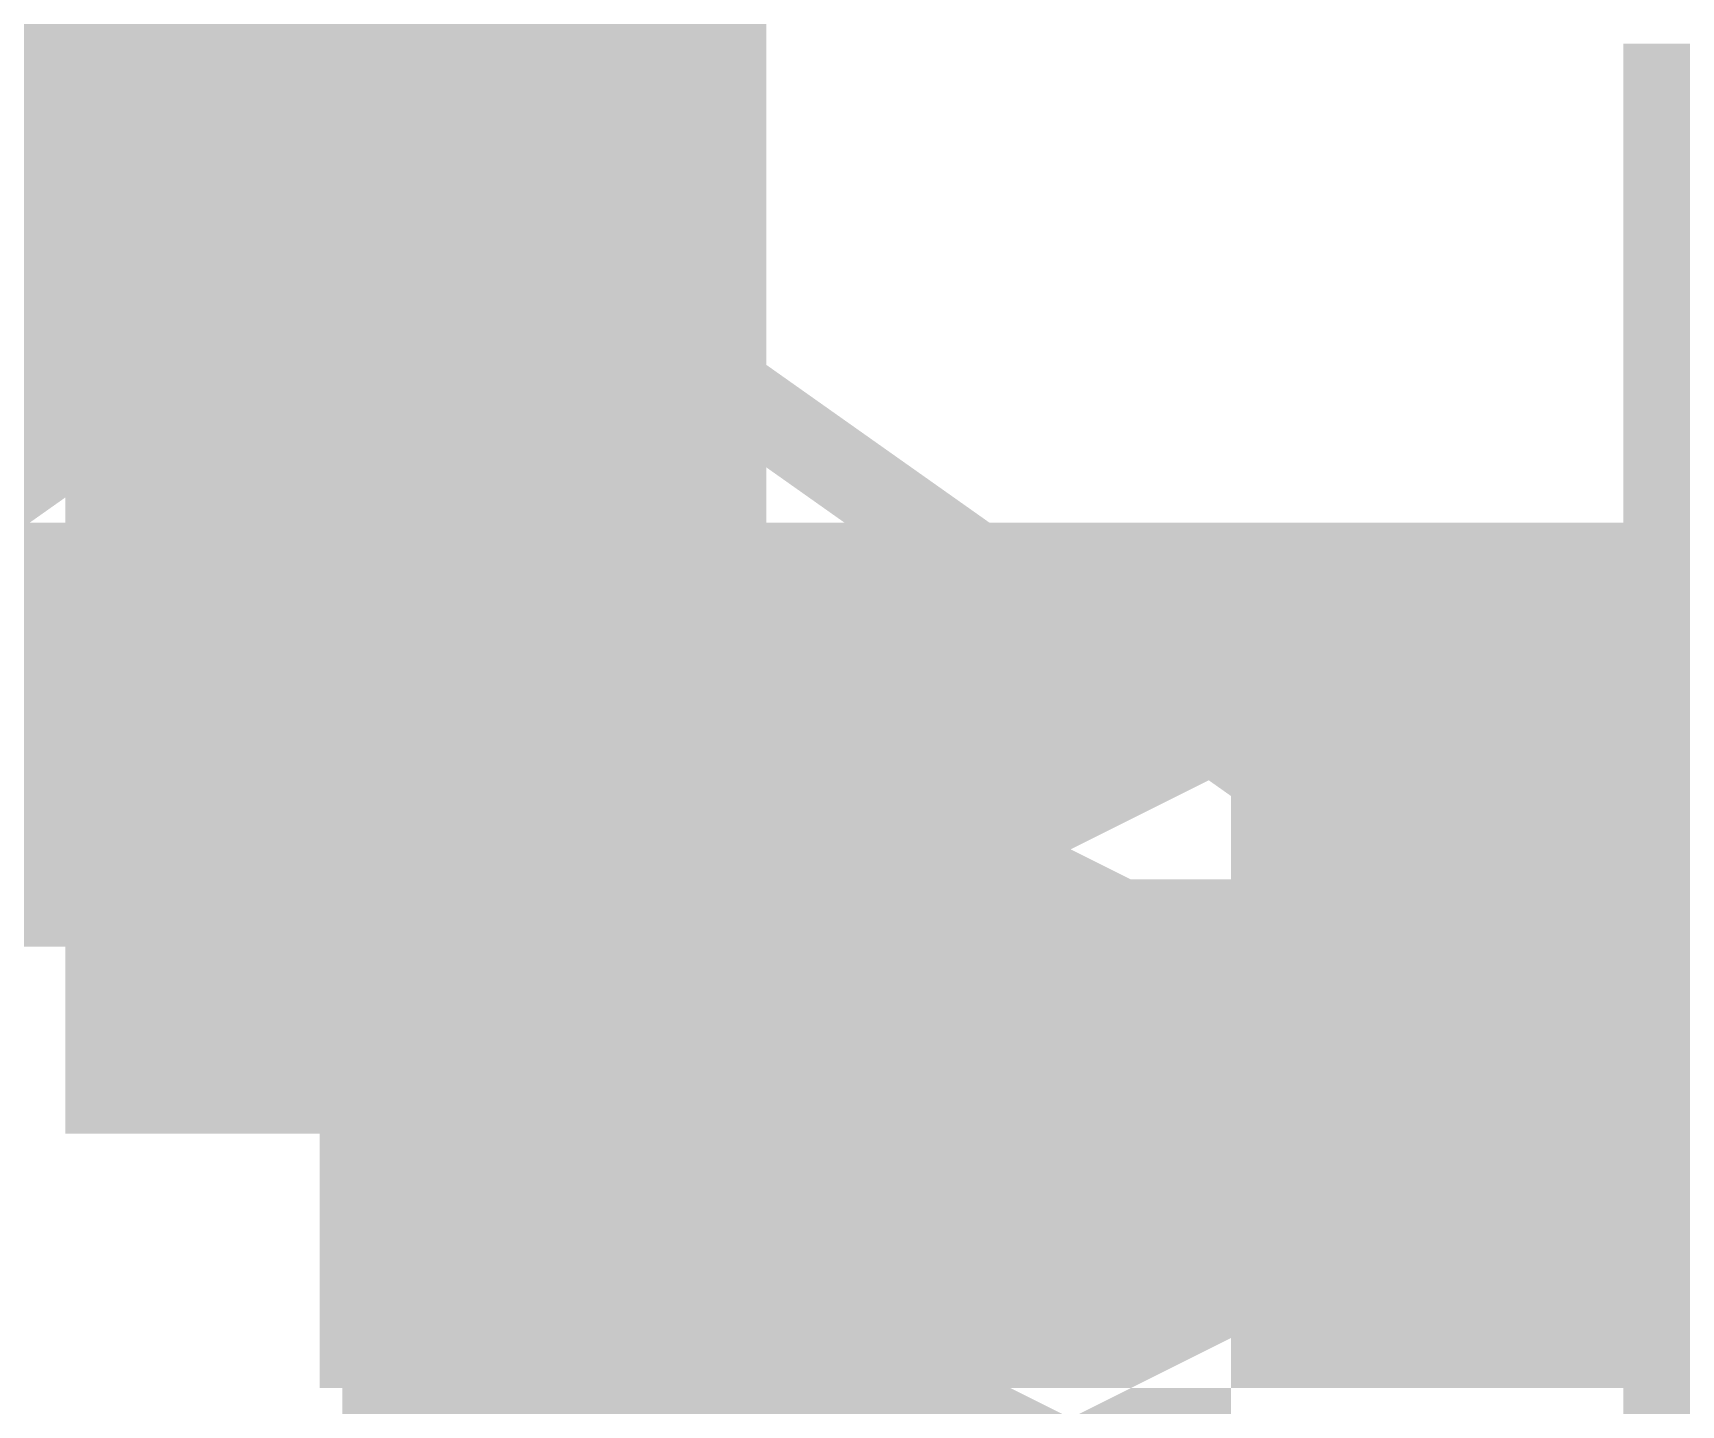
# Model space of a CAD drawing. Header units: millimetres. Extents: x -0.7 to 17.2, y -0.7 to 12.5.
# Drawn here: x 7.593 to 10.344, y 3.808 to 6.097 of the extents above; entities that cross this region are included whole.
import ezdxf

# ---------------------------------------------------------------- set-up
doc = ezdxf.new("R2010")
doc.units = ezdxf.units.MM
for name, color, linetype in [('BOOTH', 7, 'Continuous'), ('FITTINGS', 7, 'Continuous'), ('LEGEND', 7, 'Continuous'), ('PIPING_AIR', 7, 'Continuous'), ('PIPING_PAINT', 7, 'Continuous'), ('TEXT', 7, 'Continuous'), ('TITLE', 7, 'Continuous')]:
    doc.layers.add(name, color=color, linetype=linetype)

msp = doc.modelspace()

# ---------------------------------------------------------------- linework, layer by layer
at = {"color": 7, "lineweight": 0, "const_width": 0.1397}
for points in [[(0, 11.6929), (16.5354, 0)], [(0, 0), (16.5354, 11.6929)], [(0, 11.6929), (16.5354, 0)], [(0, 0), (16.5354, 11.6929)]]:
    msp.add_lwpolyline(points, dxfattribs=at)
at = {"layer": 'BOOTH', "color": 7, "lineweight": 0, "const_width": 1.132}
msp.add_lwpolyline([(10.8135, 1.9887), (14.5342, 1.9887), (14.5342, 5.5136), (10.8135, 5.5136), (10.8135, 1.9887), (10.8135, 1.9887)], dxfattribs=at)
at = {"layer": 'FITTINGS', "color": 7, "lineweight": 0}
for points, const_width in [([(9.1685, 4.1819), (9.3252, 4.2603), (9.1685, 4.3386), (9.1685, 4.1819), (9.1685, 4.1819)], 0.849), ([(9.1685, 4.2603), (9.3252, 4.2603)], 0.7075)]:
    msp.add_lwpolyline(points, dxfattribs=dict(at, const_width=const_width))
at = {"layer": 'LEGEND', "color": 7, "lineweight": 0, "const_width": 0.7075}
msp.add_lwpolyline([(0.6305, 1.6753), (8.4635, 1.6753), (8.4635, 5.7877), (0.6305, 5.7877), (0.6305, 1.6753), (0.6305, 1.6753)], dxfattribs=at)
at = {"layer": 'PIPING_AIR', "color": 7, "lineweight": 0, "const_width": 0.7075}
msp.add_lwpolyline([(5.6828, 4.9261), (10.8135, 4.9261)], dxfattribs=at)
at = {"layer": 'PIPING_PAINT', "color": 7, "lineweight": 0, "const_width": 0.849}
for points in [[(8.0719, 6.6102), (8.0719, 4.2603)], [(8.0719, 4.2603), (11.4793, 4.2603)]]:
    msp.add_lwpolyline(points, dxfattribs=at)
at = {"layer": 'TEXT', "color": 7, "lineweight": 0, "const_width": 0.0000000392}
for points in [[(8.3173, 6.0576), (8.3173, 6.0576), (8.3165, 6.0536), (8.3151, 6.0503), (8.3129, 6.0477), (8.3129, 6.0477), (8.3099, 6.0458), (8.3058, 6.0447), (8.3008, 6.0443), (8.3008, 6.0443), (8.2956, 6.0447), (8.2916, 6.0458), (8.2887, 6.0477), (8.2887, 6.0477), (8.2867, 6.0502), (8.2853, 6.0536), (8.2847, 6.0576), (8.2919, 6.0576), (8.2919, 6.0576), (8.2923, 6.0548), (8.2932, 6.0527), (8.2944, 6.0513), (8.2944, 6.0513), (8.296, 6.0504), (8.2982, 6.0498), (8.301, 6.0497), (8.301, 6.0497), (8.3035, 6.0499), (8.3056, 6.0504), (8.3073, 6.0514), (8.3073, 6.0514), (8.3086, 6.0528), (8.3095, 6.0549), (8.31, 6.0576), (8.3173, 6.0576)], [(7.8419, 5.9905), (7.8419, 5.9905), (7.8379, 5.9908), (7.8342, 5.9916), (7.8308, 5.993), (7.8308, 5.993), (7.8278, 5.995), (7.8253, 5.9977), (7.8232, 6.0009), (7.8232, 6.0009), (7.8217, 6.0048), (7.8208, 6.0093), (7.8205, 6.0145), (7.8205, 6.0145), (7.8208, 6.0199), (7.8217, 6.0246), (7.8233, 6.0286), (7.8233, 6.0286), (7.8255, 6.0319), (7.8281, 6.0346), (7.8312, 6.0366), (7.8312, 6.0366), (7.8346, 6.038), (7.8383, 6.0388), (7.8424, 6.0391), (7.8424, 6.0391), (7.8448, 6.039), (7.8471, 6.0388), (7.8493, 6.0384), (7.8493, 6.0384), (7.8514, 6.0378), (7.8532, 6.0372), (7.8547, 6.0366), (7.8524, 6.0302), (7.8524, 6.0302), (7.8509, 6.0307), (7.8492, 6.0312), (7.8475, 6.0317), (7.8475, 6.0317), (7.8456, 6.0321), (7.8439, 6.0323), (7.8422, 6.0324), (7.8422, 6.0324), (7.8345, 6.0304), (7.8299, 6.0245), (7.8284, 6.0146), (7.8284, 6.0146), (7.8288, 6.0094), (7.8299, 6.0051), (7.8318, 6.0017), (7.8318, 6.0017), (7.8344, 5.9992), (7.8377, 5.9977), (7.8418, 5.9971), (7.8418, 5.9971), (7.8442, 5.9972), (7.8465, 5.9975), (7.8485, 5.9979), (7.8485, 5.9979), (7.8504, 5.9985), (7.8522, 5.9991), (7.8539, 5.9999), (7.8539, 5.993), (7.8539, 5.993), (7.8523, 5.9923), (7.8506, 5.9917), (7.8487, 5.9912), (7.8487, 5.9912), (7.8467, 5.9908), (7.8444, 5.9906), (7.8419, 5.9905)], [(7.938, 6.0382), (7.938, 5.9914), (7.9311, 5.9914), (7.9311, 6.0213), (7.9311, 6.0213), (7.9311, 6.0225), (7.9312, 6.0238), (7.9312, 6.0251), (7.9312, 6.0251), (7.9313, 6.0264), (7.9314, 6.0277), (7.9315, 6.029), (7.9313, 6.029), (7.916, 5.9914), (7.9095, 5.9914), (7.8946, 6.029), (7.8944, 6.029), (7.8944, 6.029), (7.8945, 6.0264), (7.8946, 6.0237), (7.8946, 6.021), (7.8946, 5.9914), (7.8877, 5.9914), (7.8877, 6.0382), (7.898, 6.0382), (7.9127, 6.0005), (7.9278, 6.0382), (7.938, 6.0382)], [(7.971, 6.0391), (7.971, 6.0391), (7.9749, 6.0388), (7.9783, 6.0379), (7.9814, 6.0365), (7.9814, 6.0365), (7.9841, 6.0345), (7.9863, 6.032), (7.988, 6.0291), (7.988, 6.0291), (7.9893, 6.0257), (7.9901, 6.022), (7.9904, 6.0179), (7.9904, 6.0133), (7.9583, 6.0133), (7.9583, 6.0133), (7.9588, 6.0084), (7.9602, 6.0044), (7.9623, 6.0012), (7.9623, 6.0012), (7.9653, 5.9989), (7.9689, 5.9975), (7.9732, 5.9971), (7.9732, 5.9971), (7.9761, 5.9971), (7.9787, 5.9974), (7.9811, 5.9979), (7.9811, 5.9979), (7.9835, 5.9985), (7.9858, 5.9993), (7.9883, 6.0003), (7.9883, 5.9936), (7.9883, 5.9936), (7.9859, 5.9926), (7.9835, 5.9918), (7.9812, 5.9912), (7.9812, 5.9912), (7.9787, 5.9908), (7.9759, 5.9906), (7.9729, 5.9905), (7.9729, 5.9905), (7.9686, 5.9908), (7.9647, 5.9917), (7.9611, 5.9932), (7.9611, 5.9932), (7.958, 5.9953), (7.9553, 5.998), (7.9532, 6.0013), (7.9532, 6.0013), (7.9516, 6.0051), (7.9506, 6.0095), (7.9503, 6.0144), (7.9503, 6.0144), (7.9506, 6.0193), (7.9515, 6.0237), (7.9529, 6.0276), (7.9529, 6.0276), (7.9549, 6.031), (7.9573, 6.0339), (7.9602, 6.0361), (7.9602, 6.0361), (7.9634, 6.0378), (7.9671, 6.0388), (7.971, 6.0391)], [(7.971, 6.0328), (7.9675, 6.0324), (7.9646, 6.0312), (7.9623, 6.0293), (7.9623, 6.0293), (7.9604, 6.0266), (7.9591, 6.0233), (7.9585, 6.0194), (7.9823, 6.0194), (7.9823, 6.0194), (7.982, 6.0231), (7.981, 6.0264), (7.9795, 6.0291), (7.9795, 6.0291), (7.9774, 6.0311), (7.9745, 6.0324), (7.971, 6.0328)], [(8.0658, 6.0382), (8.0658, 5.9914), (8.0022, 5.9914), (8.0022, 6.0382), (8.0099, 6.0382), (8.0099, 5.9978), (8.0301, 5.9978), (8.0301, 6.0382), (8.0378, 6.0382), (8.0378, 5.9978), (8.0581, 5.9978), (8.0581, 6.0382), (8.0658, 6.0382)], [(8.0985, 6.039), (8.0985, 6.039), (8.1037, 6.0386), (8.1079, 6.0373), (8.1111, 6.0353), (8.1111, 6.0353), (8.1134, 6.0322), (8.1148, 6.0283), (8.1152, 6.0233), (8.1152, 5.9914), (8.1096, 5.9914), (8.1082, 5.998), (8.1078, 5.998), (8.1078, 5.998), (8.1057, 5.9957), (8.1036, 5.9938), (8.1014, 5.9923), (8.1014, 5.9923), (8.0989, 5.9913), (8.0958, 5.9907), (8.0921, 5.9905), (8.0921, 5.9905), (8.0881, 5.9909), (8.0845, 5.992), (8.0815, 5.9939), (8.0815, 5.9939), (8.0792, 5.9965), (8.0778, 6), (8.0773, 6.0044), (8.0773, 6.0044), (8.0779, 6.0087), (8.0798, 6.0123), (8.0828, 6.0152), (8.0828, 6.0152), (8.0871, 6.0173), (8.0928, 6.0187), (8.0998, 6.0193), (8.1077, 6.0196), (8.1077, 6.0224), (8.1077, 6.0224), (8.1074, 6.0259), (8.1066, 6.0286), (8.1052, 6.0305), (8.1052, 6.0305), (8.1033, 6.0318), (8.1009, 6.0325), (8.098, 6.0328), (8.098, 6.0328), (8.0956, 6.0327), (8.0933, 6.0323), (8.091, 6.0317), (8.091, 6.0317), (8.0889, 6.0309), (8.0868, 6.0301), (8.0848, 6.0292), (8.0825, 6.035), (8.0825, 6.035), (8.0846, 6.036), (8.0871, 6.037), (8.0897, 6.0378), (8.0897, 6.0378), (8.0926, 6.0385), (8.0955, 6.0389), (8.0985, 6.039)], [(8.1654, 5.9914), (8.1576, 5.9914), (8.1576, 6.0318), (8.1438, 6.0318), (8.1438, 6.0318), (8.143, 6.0226), (8.1419, 6.0147), (8.1407, 6.008), (8.1407, 6.008), (8.1392, 6.0025), (8.1374, 5.9982), (8.1353, 5.9949), (8.1353, 5.9949), (8.1329, 5.9926), (8.1301, 5.9912), (8.127, 5.9908), (8.127, 5.9908), (8.1262, 5.9908), (8.1255, 5.9908), (8.1247, 5.9909), (8.1247, 5.9909), (8.124, 5.991), (8.1234, 5.9912), (8.1229, 5.9914), (8.1229, 5.9971), (8.1229, 5.9971), (8.1233, 5.997), (8.1237, 5.9969), (8.1241, 5.9969), (8.1241, 5.9969), (8.1245, 5.9968), (8.1249, 5.9968), (8.1253, 5.9968), (8.1253, 5.9968), (8.1282, 5.9979), (8.1308, 6.0013), (8.1329, 6.0068), (8.1329, 6.0068), (8.1346, 6.0148), (8.136, 6.0253), (8.1372, 6.0382), (8.1654, 6.0382), (8.1654, 5.9914)], [(8.208, 6.0382), (8.2164, 6.0382), (8.1963, 6.0157), (8.218, 5.9914), (8.2091, 5.9914), (8.188, 6.0151), (8.188, 5.9914), (8.1803, 5.9914), (8.1803, 6.0382), (8.188, 6.0382), (8.188, 6.0155), (8.208, 6.0382)], [(8.2672, 6.0149), (8.2672, 6.0149), (8.2666, 6.0077), (8.2646, 6.0017), (8.2613, 5.9969), (8.2613, 5.9969), (8.2569, 5.9933), (8.2516, 5.9912), (8.2454, 5.9905), (8.2454, 5.9905), (8.2414, 5.9908), (8.2377, 5.9918), (8.2343, 5.9933), (8.2343, 5.9933), (8.2313, 5.9955), (8.2288, 5.9983), (8.2267, 6.0016), (8.2267, 6.0016), (8.2251, 6.0055), (8.2242, 6.01), (8.2239, 6.0149), (8.2239, 6.0149), (8.2245, 6.022), (8.2265, 6.028), (8.2297, 6.0328), (8.2297, 6.0328), (8.2341, 6.0363), (8.2394, 6.0384), (8.2456, 6.0391), (8.2456, 6.0391), (8.2497, 6.0388), (8.2535, 6.0378), (8.2569, 6.0362), (8.2569, 6.0362), (8.2599, 6.0341), (8.2624, 6.0313), (8.2645, 6.028), (8.2645, 6.028), (8.266, 6.0242), (8.2669, 6.0198), (8.2672, 6.0149)], [(8.2318, 6.0149), (8.2322, 6.0097), (8.2333, 6.0053), (8.2351, 6.0017), (8.2351, 6.0017), (8.2377, 5.999), (8.2412, 5.9974), (8.2455, 5.9969), (8.2455, 5.9969), (8.2499, 5.9974), (8.2533, 5.999), (8.2559, 6.0017), (8.2559, 6.0017), (8.2578, 6.0053), (8.2589, 6.0097), (8.2593, 6.0149), (8.2593, 6.0149), (8.2589, 6.02), (8.2578, 6.0244), (8.2559, 6.0279), (8.2559, 6.0279), (8.2533, 6.0305), (8.2498, 6.0321), (8.2455, 6.0326), (8.2455, 6.0326), (8.2411, 6.0321), (8.2377, 6.0305), (8.2351, 6.0279), (8.2351, 6.0279), (8.2333, 6.0244), (8.2322, 6.02), (8.2318, 6.0149)], [(8.2866, 6.0096), (8.2866, 6.0088), (8.2866, 6.0078), (8.2865, 6.0065), (8.2865, 6.0065), (8.2865, 6.0051), (8.2864, 6.0037), (8.2863, 6.0023), (8.2863, 6.0023), (8.2862, 6.001), (8.2862, 5.9999), (8.2861, 5.999), (8.3112, 6.0382), (8.3206, 6.0382), (8.3206, 5.9914), (8.3135, 5.9914), (8.3135, 6.019), (8.3135, 6.019), (8.3135, 6.02), (8.3135, 6.0212), (8.3135, 6.0227), (8.3135, 6.0227), (8.3135, 6.0242), (8.3136, 6.0257), (8.3136, 6.0272), (8.3136, 6.0272), (8.3137, 6.0285), (8.3138, 6.0296), (8.3138, 6.0305), (8.2889, 5.9914), (8.2794, 5.9914), (8.2794, 6.0382), (8.2866, 6.0382), (8.2866, 6.0096)], [(8.1007, 6.014), (8.0955, 6.0135), (8.0915, 6.0126), (8.0886, 6.0112), (8.0886, 6.0112), (8.0868, 6.0094), (8.0856, 6.0071), (8.0853, 6.0043), (8.0853, 6.0043), (8.0855, 6.0019), (8.0863, 6), (8.0877, 5.9985), (8.0877, 5.9985), (8.0894, 5.9975), (8.0915, 5.9969), (8.0938, 5.9967), (8.0938, 5.9967), (8.0976, 5.9971), (8.1009, 5.9982), (8.1037, 6), (8.1037, 6), (8.1059, 6.0026), (8.1072, 6.0059), (8.1076, 6.0101), (8.1076, 6.0143), (8.1007, 6.014)], [(7.8572, 5.0862), (7.8572, 5.0862), (7.8569, 5.0837), (7.8561, 5.0816), (7.8547, 5.0798), (7.8547, 5.0798), (7.8529, 5.0785), (7.8508, 5.0774), (7.8484, 5.0767), (7.8484, 5.0764), (7.8484, 5.0764), (7.851, 5.0758), (7.8534, 5.0748), (7.8555, 5.0735), (7.8555, 5.0735), (7.8572, 5.0716), (7.8582, 5.0692), (7.8586, 5.0662), (7.8586, 5.0662), (7.8581, 5.0627), (7.8567, 5.0596), (7.8544, 5.057), (7.8544, 5.057), (7.8511, 5.055), (7.8465, 5.0538), (7.8408, 5.0534), (7.8219, 5.0534), (7.8219, 5.0973), (7.8407, 5.0973), (7.8407, 5.0973), (7.8437, 5.0972), (7.8465, 5.0968), (7.8491, 5.0962), (7.8491, 5.0962), (7.8514, 5.0954), (7.8534, 5.0943), (7.855, 5.0928), (7.855, 5.0928), (7.8562, 5.091), (7.8569, 5.0888), (7.8572, 5.0862)], [(7.8499, 5.0853), (7.8496, 5.0872), (7.8489, 5.0887), (7.8476, 5.0899), (7.8476, 5.0899), (7.8458, 5.0907), (7.8434, 5.0911), (7.8403, 5.0913), (7.8291, 5.0913), (7.8291, 5.0792), (7.839, 5.0792), (7.839, 5.0792), (7.845, 5.0799), (7.8487, 5.0819), (7.8499, 5.0853)], [(7.9072, 5.0754), (7.9072, 5.0754), (7.9066, 5.0687), (7.9048, 5.0631), (7.9017, 5.0585), (7.9017, 5.0585), (7.8976, 5.0552), (7.8926, 5.0532), (7.8868, 5.0525), (7.8868, 5.0525), (7.883, 5.0528), (7.8796, 5.0537), (7.8764, 5.0552), (7.8764, 5.0552), (7.8736, 5.0573), (7.8712, 5.0598), (7.8692, 5.063), (7.8692, 5.063), (7.8678, 5.0666), (7.8669, 5.0708), (7.8666, 5.0754), (7.8666, 5.0754), (7.8672, 5.0821), (7.869, 5.0877), (7.8721, 5.0922), (7.8721, 5.0922), (7.8762, 5.0955), (7.8812, 5.0974), (7.887, 5.0981), (7.887, 5.0981), (7.8908, 5.0978), (7.8943, 5.0969), (7.8975, 5.0954), (7.8975, 5.0954), (7.9003, 5.0934), (7.9027, 5.0908), (7.9047, 5.0877), (7.9047, 5.0877), (7.9061, 5.0841), (7.907, 5.08), (7.9072, 5.0754)], [(7.8741, 5.0754), (7.8744, 5.0706), (7.8754, 5.0665), (7.8771, 5.0631), (7.8771, 5.0631), (7.8796, 5.0605), (7.8828, 5.059), (7.8869, 5.0585), (7.8869, 5.0585), (7.891, 5.059), (7.8942, 5.0605), (7.8967, 5.0631), (7.8967, 5.0631), (7.8984, 5.0665), (7.8994, 5.0706), (7.8998, 5.0754), (7.8998, 5.0754), (7.8994, 5.0802), (7.8984, 5.0843), (7.8967, 5.0876), (7.8967, 5.0876), (7.8942, 5.0901), (7.8909, 5.0915), (7.8868, 5.092), (7.8868, 5.092), (7.8828, 5.0915), (7.8795, 5.0901), (7.8771, 5.0876), (7.8771, 5.0876), (7.8754, 5.0843), (7.8744, 5.0802), (7.8741, 5.0754)], [(7.9302, 5.0981), (7.9302, 5.0981), (7.9349, 5.0978), (7.9389, 5.0968), (7.9422, 5.0951), (7.9422, 5.0951), (7.9447, 5.0928), (7.9462, 5.09), (7.9467, 5.0865), (7.9467, 5.0865), (7.9464, 5.0841), (7.9457, 5.0819), (7.9444, 5.0802), (7.9444, 5.0802), (7.9428, 5.0788), (7.9408, 5.0776), (7.9384, 5.0768), (7.9384, 5.0765), (7.9384, 5.0765), (7.9401, 5.0759), (7.9417, 5.0752), (7.9432, 5.0744), (7.9432, 5.0744), (7.9446, 5.0735), (7.9458, 5.0723), (7.9468, 5.071), (7.9468, 5.071), (7.9475, 5.0694), (7.948, 5.0676), (7.9481, 5.0655), (7.9481, 5.0655), (7.9476, 5.062), (7.9461, 5.059), (7.9436, 5.0563), (7.9436, 5.0563), (7.94, 5.0542), (7.9352, 5.053), (7.9294, 5.0525), (7.9294, 5.0525), (7.9263, 5.0526), (7.9234, 5.0529), (7.9208, 5.0533), (7.9208, 5.0533), (7.9183, 5.0539), (7.9162, 5.0546), (7.9144, 5.0554), (7.9144, 5.0619), (7.9144, 5.0619), (7.9163, 5.061), (7.9185, 5.0602), (7.921, 5.0595), (7.921, 5.0595), (7.9236, 5.0589), (7.9263, 5.0586), (7.9293, 5.0584), (7.9293, 5.0584), (7.9324, 5.0586), (7.9352, 5.0592), (7.9376, 5.0601), (7.9376, 5.0601), (7.9395, 5.0615), (7.9406, 5.0634), (7.941, 5.0659), (7.941, 5.0659), (7.9396, 5.07), (7.9354, 5.0725), (7.9285, 5.0733), (7.9226, 5.0733), (7.9226, 5.0792), (7.9273, 5.0792), (7.9273, 5.0792), (7.9308, 5.0793), (7.9338, 5.0798), (7.9364, 5.0807), (7.9364, 5.0807), (7.9383, 5.0819), (7.9394, 5.0837), (7.9398, 5.0859), (7.9398, 5.0859), (7.9395, 5.0878), (7.9386, 5.0894), (7.9372, 5.0906), (7.9372, 5.0906), (7.9352, 5.0914), (7.9327, 5.0919), (7.9298, 5.0921), (7.9298, 5.0921), (7.9275, 5.092), (7.9253, 5.0918), (7.9234, 5.0914), (7.9234, 5.0914), (7.9215, 5.0909), (7.9195, 5.0902), (7.9174, 5.0893), (7.9149, 5.0951), (7.9149, 5.0951), (7.9196, 5.0968), (7.9247, 5.0978), (7.9302, 5.0981)], [(7.9914, 5.0973), (7.9914, 5.0594), (7.9978, 5.0594), (7.9978, 5.0381), (7.9908, 5.0381), (7.9908, 5.0534), (7.9603, 5.0534), (7.9603, 5.0381), (7.9534, 5.0381), (7.9534, 5.0594), (7.9569, 5.0594), (7.9569, 5.0594), (7.9604, 5.0649), (7.9632, 5.0708), (7.9654, 5.0772), (7.9654, 5.0772), (7.967, 5.0838), (7.9679, 5.0905), (7.9683, 5.0973), (7.9914, 5.0973)], [(7.9747, 5.0916), (7.9743, 5.0879), (7.9738, 5.084), (7.973, 5.0801), (7.973, 5.0801), (7.9719, 5.0762), (7.9708, 5.0724), (7.9694, 5.0688), (7.9694, 5.0688), (7.9679, 5.0653), (7.9662, 5.0622), (7.9644, 5.0594), (7.9844, 5.0594), (7.9844, 5.0916), (7.9747, 5.0916)], [(7.9995, 5.0973), (8.0072, 5.0973), (8.0167, 5.0723), (8.0167, 5.0723), (8.0175, 5.0701), (8.0182, 5.068), (8.0189, 5.066), (8.0189, 5.066), (8.0195, 5.0641), (8.02, 5.0622), (8.0204, 5.0603), (8.0207, 5.0603), (8.0207, 5.0603), (8.0211, 5.0618), (8.0216, 5.0636), (8.0223, 5.0657), (8.0223, 5.0657), (8.023, 5.0679), (8.0237, 5.0701), (8.0245, 5.0724), (8.0334, 5.0973), (8.0412, 5.0973), (8.0223, 5.0473), (8.0223, 5.0473), (8.0206, 5.0434), (8.0186, 5.0401), (8.0163, 5.0374), (8.0163, 5.0374), (8.0136, 5.0353), (8.0103, 5.0341), (8.0063, 5.0337), (8.0063, 5.0337), (8.0051, 5.0337), (8.0039, 5.0338), (8.0029, 5.0339), (8.0029, 5.0339), (8.0019, 5.034), (8.0011, 5.0342), (8.0003, 5.0344), (8.0003, 5.0401), (8.0003, 5.0401), (8.001, 5.04), (8.0017, 5.0399), (8.0025, 5.0398), (8.0025, 5.0398), (8.0034, 5.0397), (8.0042, 5.0396), (8.0052, 5.0396), (8.0052, 5.0396), (8.0075, 5.0398), (8.0095, 5.0405), (8.0113, 5.0417), (8.0113, 5.0417), (8.0127, 5.0433), (8.0139, 5.0452), (8.0149, 5.0474), (8.0172, 5.0532), (7.9995, 5.0973)], [(8.0586, 5.0758), (8.0434, 5.0973), (8.0516, 5.0973), (8.0629, 5.0807), (8.0741, 5.0973), (8.0823, 5.0973), (8.0671, 5.0758), (8.0831, 5.0534), (8.0749, 5.0534), (8.0629, 5.0709), (8.0508, 5.0534), (8.0427, 5.0534), (8.0586, 5.0758)], [(8.12, 5.0973), (8.12, 5.079), (8.1439, 5.079), (8.1439, 5.0973), (8.1511, 5.0973), (8.1511, 5.0534), (8.1439, 5.0534), (8.1439, 5.0729), (8.12, 5.0729), (8.12, 5.0534), (8.1128, 5.0534), (8.1128, 5.0973), (8.12, 5.0973)], [(8.1816, 5.098), (8.1816, 5.098), (8.1865, 5.0976), (8.1905, 5.0965), (8.1935, 5.0945), (8.1935, 5.0945), (8.1957, 5.0917), (8.1969, 5.0879), (8.1974, 5.0833), (8.1974, 5.0534), (8.1921, 5.0534), (8.1907, 5.0596), (8.1904, 5.0596), (8.1904, 5.0596), (8.1885, 5.0574), (8.1865, 5.0556), (8.1844, 5.0543), (8.1844, 5.0543), (8.182, 5.0533), (8.1791, 5.0527), (8.1757, 5.0525), (8.1757, 5.0525), (8.1719, 5.0529), (8.1686, 5.0539), (8.1657, 5.0557), (8.1657, 5.0557), (8.1636, 5.0582), (8.1623, 5.0615), (8.1618, 5.0656), (8.1618, 5.0656), (8.1624, 5.0696), (8.1641, 5.073), (8.167, 5.0757), (8.167, 5.0757), (8.171, 5.0777), (8.1763, 5.079), (8.1829, 5.0796), (8.1903, 5.0798), (8.1903, 5.0824), (8.1903, 5.0824), (8.1901, 5.0857), (8.1893, 5.0883), (8.188, 5.0901), (8.188, 5.0901), (8.1861, 5.0912), (8.1839, 5.092), (8.1812, 5.0922), (8.1812, 5.0922), (8.179, 5.0921), (8.1768, 5.0917), (8.1747, 5.0912), (8.1747, 5.0912), (8.1727, 5.0905), (8.1707, 5.0897), (8.1689, 5.0888), (8.1667, 5.0942), (8.1667, 5.0942), (8.1687, 5.0952), (8.1709, 5.0961), (8.1735, 5.0969), (8.1735, 5.0969), (8.1761, 5.0975), (8.1788, 5.0979), (8.1816, 5.098)], [(8.2532, 5.0981), (8.2532, 5.0981), (8.2582, 5.0975), (8.2626, 5.0956), (8.2662, 5.0924), (8.2662, 5.0924), (8.269, 5.088), (8.2707, 5.0824), (8.2712, 5.0754), (8.2712, 5.0754), (8.2707, 5.0685), (8.269, 5.0628), (8.2662, 5.0584), (8.2662, 5.0584), (8.2626, 5.0551), (8.2582, 5.0532), (8.2531, 5.0525), (8.2531, 5.0525), (8.2499, 5.0528), (8.2471, 5.0534), (8.2447, 5.0545), (8.2447, 5.0545), (8.2426, 5.0558), (8.2409, 5.0573), (8.2395, 5.0589), (8.239, 5.0589), (8.239, 5.0589), (8.2391, 5.0579), (8.2392, 5.0568), (8.2393, 5.0554), (8.2393, 5.0554), (8.2394, 5.0541), (8.2395, 5.0528), (8.2395, 5.0517), (8.2395, 5.0337), (8.2323, 5.0337), (8.2323, 5.0973), (8.2382, 5.0973), (8.2392, 5.0913), (8.2395, 5.0913), (8.2395, 5.0913), (8.2409, 5.0931), (8.2427, 5.0947), (8.2447, 5.0961), (8.2447, 5.0961), (8.247, 5.0972), (8.2499, 5.0979), (8.2532, 5.0981)], [(8.2519, 5.092), (8.2478, 5.0916), (8.2447, 5.0904), (8.2424, 5.0883), (8.2424, 5.0883), (8.2409, 5.0853), (8.2399, 5.0815), (8.2395, 5.0768), (8.2395, 5.0754), (8.2395, 5.0754), (8.2398, 5.0704), (8.2407, 5.0662), (8.2422, 5.0629), (8.2422, 5.0629), (8.2444, 5.0605), (8.2477, 5.059), (8.252, 5.0585), (8.252, 5.0585), (8.2546, 5.0588), (8.2568, 5.0595), (8.2586, 5.0607), (8.2586, 5.0607), (8.2602, 5.0624), (8.2615, 5.0644), (8.2625, 5.0668), (8.2625, 5.0668), (8.2632, 5.0694), (8.2636, 5.0723), (8.2638, 5.0755), (8.2638, 5.0755), (8.2634, 5.0802), (8.2625, 5.0842), (8.2608, 5.0875), (8.2608, 5.0875), (8.2586, 5.09), (8.2556, 5.0915), (8.2519, 5.092)], [(8.2993, 5.098), (8.2993, 5.098), (8.3042, 5.0976), (8.3082, 5.0965), (8.3112, 5.0945), (8.3112, 5.0945), (8.3133, 5.0917), (8.3146, 5.0879), (8.315, 5.0833), (8.315, 5.0534), (8.3098, 5.0534), (8.3084, 5.0596), (8.3081, 5.0596), (8.3081, 5.0596), (8.3061, 5.0574), (8.3041, 5.0556), (8.3021, 5.0543), (8.3021, 5.0543), (8.2997, 5.0533), (8.2968, 5.0527), (8.2933, 5.0525), (8.2933, 5.0525), (8.2896, 5.0529), (8.2863, 5.0539), (8.2834, 5.0557), (8.2834, 5.0557), (8.2812, 5.0582), (8.2799, 5.0615), (8.2795, 5.0656), (8.2795, 5.0656), (8.28, 5.0696), (8.2818, 5.073), (8.2846, 5.0757), (8.2846, 5.0757), (8.2887, 5.0777), (8.294, 5.079), (8.3005, 5.0796), (8.308, 5.0798), (8.308, 5.0824), (8.308, 5.0824), (8.3077, 5.0857), (8.3069, 5.0883), (8.3056, 5.0901), (8.3056, 5.0901), (8.3038, 5.0912), (8.3016, 5.092), (8.2989, 5.0922), (8.2989, 5.0922), (8.2966, 5.0921), (8.2945, 5.0917), (8.2923, 5.0912), (8.2923, 5.0912), (8.2903, 5.0905), (8.2884, 5.0897), (8.2865, 5.0888), (8.2843, 5.0942), (8.2843, 5.0942), (8.2863, 5.0952), (8.2886, 5.0961), (8.2911, 5.0969), (8.2911, 5.0969), (8.2938, 5.0975), (8.2965, 5.0979), (8.2993, 5.098)], [(8.3463, 5.0525), (8.3463, 5.0525), (8.3425, 5.0528), (8.3391, 5.0536), (8.3359, 5.0549), (8.3359, 5.0549), (8.3331, 5.0568), (8.3307, 5.0593), (8.3288, 5.0623), (8.3288, 5.0623), (8.3273, 5.0659), (8.3265, 5.0702), (8.3262, 5.0751), (8.3262, 5.0751), (8.3265, 5.0801), (8.3274, 5.0845), (8.3289, 5.0883), (8.3289, 5.0883), (8.3309, 5.0914), (8.3334, 5.0938), (8.3362, 5.0957), (8.3362, 5.0957), (8.3395, 5.097), (8.343, 5.0978), (8.3468, 5.0981), (8.3468, 5.0981), (8.349, 5.098), (8.3511, 5.0978), (8.3532, 5.0974), (8.3532, 5.0974), (8.3552, 5.0969), (8.3569, 5.0964), (8.3583, 5.0957), (8.3561, 5.0897), (8.3561, 5.0897), (8.3547, 5.0902), (8.3532, 5.0907), (8.3515, 5.0911), (8.3515, 5.0911), (8.3498, 5.0915), (8.3482, 5.0917), (8.3466, 5.0918), (8.3466, 5.0918), (8.3394, 5.0899), (8.3351, 5.0844), (8.3336, 5.0752), (8.3336, 5.0752), (8.334, 5.0703), (8.335, 5.0662), (8.3368, 5.063), (8.3368, 5.063), (8.3392, 5.0607), (8.3424, 5.0592), (8.3462, 5.0588), (8.3462, 5.0588), (8.3485, 5.0589), (8.3506, 5.0591), (8.3525, 5.0595), (8.3525, 5.0595), (8.3543, 5.06), (8.356, 5.0606), (8.3576, 5.0613), (8.3576, 5.0549), (8.3576, 5.0549), (8.356, 5.0542), (8.3544, 5.0536), (8.3527, 5.0532), (8.3527, 5.0532), (8.3508, 5.0528), (8.3486, 5.0526), (8.3463, 5.0525)], [(8.4051, 5.0973), (8.4051, 5.0534), (8.3979, 5.0534), (8.3979, 5.0911), (8.3752, 5.0911), (8.3752, 5.0534), (8.368, 5.0534), (8.368, 5.0973), (8.4051, 5.0973)], [(8.4191, 5.0534), (8.4191, 5.0973), (8.4263, 5.0973), (8.4263, 5.0793), (8.4377, 5.0793), (8.4377, 5.0793), (8.4429, 5.0789), (8.4471, 5.0779), (8.4503, 5.0761), (8.4503, 5.0761), (8.4526, 5.0737), (8.454, 5.0706), (8.4544, 5.0668), (8.4544, 5.0668), (8.454, 5.063), (8.4526, 5.0597), (8.4504, 5.057), (8.4504, 5.057), (8.4472, 5.055), (8.4428, 5.0538), (8.4374, 5.0534), (8.4191, 5.0534)], [(8.4617, 5.0973), (8.4689, 5.0973), (8.4689, 5.0534), (8.4617, 5.0534)], [(8.5163, 5.0534), (8.509, 5.0534), (8.509, 5.0913), (8.496, 5.0913), (8.496, 5.0913), (8.4952, 5.0827), (8.4943, 5.0752), (8.4931, 5.069), (8.4931, 5.069), (8.4917, 5.0638), (8.49, 5.0597), (8.4881, 5.0566), (8.4881, 5.0566), (8.4858, 5.0545), (8.4832, 5.0532), (8.4802, 5.0528), (8.4802, 5.0528), (8.4795, 5.0528), (8.4788, 5.0528), (8.4781, 5.0529), (8.4781, 5.0529), (8.4775, 5.053), (8.4769, 5.0532), (8.4765, 5.0534), (8.4765, 5.0588), (8.4765, 5.0588), (8.4768, 5.0587), (8.4771, 5.0586), (8.4775, 5.0585), (8.4775, 5.0585), (8.4779, 5.0585), (8.4783, 5.0585), (8.4787, 5.0584), (8.4787, 5.0584), (8.4814, 5.0595), (8.4838, 5.0626), (8.4858, 5.0679), (8.4858, 5.0679), (8.4874, 5.0753), (8.4887, 5.0851), (8.4898, 5.0973), (8.5163, 5.0973), (8.5163, 5.0534)], [(8.5472, 5.0981), (8.5472, 5.0981), (8.5508, 5.0978), (8.554, 5.097), (8.5569, 5.0956), (8.5569, 5.0956), (8.5594, 5.0938), (8.5614, 5.0915), (8.5631, 5.0887), (8.5631, 5.0887), (8.5643, 5.0856), (8.565, 5.0821), (8.5653, 5.0783), (8.5653, 5.0739), (8.5352, 5.0739), (8.5352, 5.0739), (8.5357, 5.0694), (8.537, 5.0656), (8.539, 5.0626), (8.539, 5.0626), (8.5418, 5.0604), (8.5452, 5.0591), (8.5492, 5.0587), (8.5492, 5.0587), (8.5519, 5.0588), (8.5544, 5.059), (8.5566, 5.0595), (8.5566, 5.0595), (8.5588, 5.0601), (8.561, 5.0608), (8.5633, 5.0617), (8.5633, 5.0554), (8.5633, 5.0554), (8.5611, 5.0545), (8.5589, 5.0538), (8.5567, 5.0532), (8.5567, 5.0532), (8.5543, 5.0529), (8.5518, 5.0526), (8.5489, 5.0525), (8.5489, 5.0525), (8.5449, 5.0528), (8.5412, 5.0537), (8.5379, 5.0551), (8.5379, 5.0551), (8.5349, 5.0571), (8.5324, 5.0596), (8.5304, 5.0627), (8.5304, 5.0627), (8.5289, 5.0663), (8.528, 5.0704), (8.5277, 5.075), (8.5277, 5.075), (8.528, 5.0796), (8.5288, 5.0837), (8.5302, 5.0874), (8.5302, 5.0874), (8.532, 5.0905), (8.5343, 5.0932), (8.537, 5.0953), (8.537, 5.0953), (8.54, 5.0969), (8.5434, 5.0978), (8.5472, 5.0981)], [(8.5471, 5.0922), (8.5439, 5.0918), (8.5412, 5.0907), (8.5389, 5.0889), (8.5389, 5.0889), (8.5372, 5.0864), (8.536, 5.0833), (8.5354, 5.0797), (8.5577, 5.0797), (8.5577, 5.0797), (8.5574, 5.0831), (8.5565, 5.0862), (8.5551, 5.0887), (8.5551, 5.0887), (8.5531, 5.0906), (8.5504, 5.0918), (8.5471, 5.0922)], [(8.5836, 5.0973), (8.5836, 5.079), (8.6075, 5.079), (8.6075, 5.0973), (8.6147, 5.0973), (8.6147, 5.0534), (8.6075, 5.0534), (8.6075, 5.0729), (8.5836, 5.0729), (8.5836, 5.0534), (8.5764, 5.0534), (8.5764, 5.0973), (8.5836, 5.0973)], [(8.6354, 5.0705), (8.6354, 5.0705), (8.6354, 5.0697), (8.6354, 5.0687), (8.6353, 5.0675), (8.6353, 5.0675), (8.6353, 5.0662), (8.6352, 5.0649), (8.6351, 5.0636), (8.6351, 5.0636), (8.635, 5.0624), (8.635, 5.0613), (8.6349, 5.0605), (8.6584, 5.0973), (8.6673, 5.0973), (8.6673, 5.0534), (8.6606, 5.0534), (8.6606, 5.0793), (8.6606, 5.0793), (8.6606, 5.0802), (8.6606, 5.0814), (8.6606, 5.0827), (8.6606, 5.0827), (8.6606, 5.0841), (8.6607, 5.0855), (8.6607, 5.0869), (8.6607, 5.0869), (8.6608, 5.0882), (8.6608, 5.0892), (8.6609, 5.0901), (8.6375, 5.0534), (8.6286, 5.0534), (8.6286, 5.0973), (8.6354, 5.0973), (8.6354, 5.0705)], [(8.6983, 5.0981), (8.6983, 5.0981), (8.7018, 5.0978), (8.7051, 5.097), (8.708, 5.0956), (8.708, 5.0956), (8.7105, 5.0938), (8.7125, 5.0915), (8.7142, 5.0887), (8.7142, 5.0887), (8.7154, 5.0856), (8.7161, 5.0821), (8.7164, 5.0783), (8.7164, 5.0739), (8.6863, 5.0739), (8.6863, 5.0739), (8.6868, 5.0694), (8.6881, 5.0656), (8.6901, 5.0626), (8.6901, 5.0626), (8.6929, 5.0604), (8.6963, 5.0591), (8.7003, 5.0587), (8.7003, 5.0587), (8.703, 5.0588), (8.7055, 5.059), (8.7077, 5.0595), (8.7077, 5.0595), (8.7099, 5.0601), (8.7121, 5.0608), (8.7144, 5.0617), (8.7144, 5.0554), (8.7144, 5.0554), (8.7122, 5.0545), (8.7099, 5.0538), (8.7078, 5.0532), (8.7078, 5.0532), (8.7054, 5.0529), (8.7028, 5.0526), (8.7, 5.0525), (8.7, 5.0525), (8.696, 5.0528), (8.6923, 5.0537), (8.689, 5.0551), (8.689, 5.0551), (8.686, 5.0571), (8.6835, 5.0596), (8.6815, 5.0627), (8.6815, 5.0627), (8.68, 5.0663), (8.6791, 5.0704), (8.6788, 5.075), (8.6788, 5.075), (8.6791, 5.0796), (8.6799, 5.0837), (8.6813, 5.0874), (8.6813, 5.0874), (8.6831, 5.0905), (8.6854, 5.0932), (8.6881, 5.0953), (8.6881, 5.0953), (8.6911, 5.0969), (8.6945, 5.0978), (8.6983, 5.0981)], [(8.6982, 5.0922), (8.695, 5.0918), (8.6923, 5.0907), (8.69, 5.0889), (8.69, 5.0889), (8.6883, 5.0864), (8.6871, 5.0833), (8.6865, 5.0797), (8.7088, 5.0797), (8.7088, 5.0797), (8.7085, 5.0831), (8.7076, 5.0862), (8.7062, 5.0887), (8.7062, 5.0887), (8.7042, 5.0906), (8.7015, 5.0918), (8.6982, 5.0922)], [(7.8511, 5.0662), (7.8508, 5.0685), (7.8498, 5.0703), (7.8482, 5.0716), (7.8482, 5.0716), (7.846, 5.0725), (7.8432, 5.0731), (7.8398, 5.0733), (7.8291, 5.0733), (7.8291, 5.0592), (7.84, 5.0592), (7.84, 5.0592), (7.8433, 5.0593), (7.8461, 5.0599), (7.8482, 5.0608), (7.8482, 5.0608), (7.8498, 5.0621), (7.8508, 5.0639), (7.8511, 5.0662)], [(8.1838, 5.0746), (8.1789, 5.0741), (8.1751, 5.0733), (8.1724, 5.072), (8.1724, 5.072), (8.1707, 5.0702), (8.1696, 5.0681), (8.1693, 5.0655), (8.1693, 5.0655), (8.1695, 5.0632), (8.1703, 5.0614), (8.1715, 5.0601), (8.1715, 5.0601), (8.1732, 5.0591), (8.1751, 5.0585), (8.1773, 5.0584), (8.1773, 5.0584), (8.1808, 5.0587), (8.1839, 5.0597), (8.1866, 5.0614), (8.1866, 5.0614), (8.1886, 5.0638), (8.1898, 5.067), (8.1902, 5.0709), (8.1902, 5.0748), (8.1838, 5.0746)], [(8.3014, 5.0746), (8.2965, 5.0741), (8.2928, 5.0733), (8.2901, 5.072), (8.2901, 5.072), (8.2883, 5.0702), (8.2873, 5.0681), (8.2869, 5.0655), (8.2869, 5.0655), (8.2872, 5.0632), (8.2879, 5.0614), (8.2892, 5.0601), (8.2892, 5.0601), (8.2908, 5.0591), (8.2928, 5.0585), (8.295, 5.0584), (8.295, 5.0584), (8.2985, 5.0587), (8.3016, 5.0597), (8.3042, 5.0614), (8.3042, 5.0614), (8.3063, 5.0638), (8.3075, 5.067), (8.3079, 5.0709), (8.3079, 5.0748), (8.3014, 5.0746)], [(8.4367, 5.0592), (8.4396, 5.0594), (8.4422, 5.0599), (8.4443, 5.0608), (8.4443, 5.0608), (8.446, 5.0621), (8.447, 5.064), (8.4473, 5.0664), (8.4473, 5.0664), (8.447, 5.0688), (8.4461, 5.0706), (8.4446, 5.0718), (8.4446, 5.0718), (8.4425, 5.0726), (8.4399, 5.0731), (8.4368, 5.0733), (8.4263, 5.0733), (8.4263, 5.0592), (8.4367, 5.0592)], [(9.9309, 3.9959), (9.9235, 3.9959), (9.9235, 4.0479), (9.905, 4.0479), (9.905, 4.0479), (9.9045, 4.0438), (9.9039, 4.0396), (9.9033, 4.0352), (9.9033, 4.0352), (9.9027, 4.0308), (9.9021, 4.0266), (9.9015, 4.0224), (9.9015, 4.0224), (9.9009, 4.0186), (9.9003, 4.0152), (9.8997, 4.0121), (9.8997, 4.0121), (9.899, 4.0086), (9.8981, 4.0055), (9.8971, 4.0028), (9.8971, 4.0028), (9.8959, 4.0004), (9.8946, 3.9985), (9.893, 3.997), (9.893, 3.997), (9.8911, 3.9959), (9.8888, 3.9952), (9.8862, 3.995), (9.8862, 3.995), (9.8853, 3.995), (9.8843, 3.9951), (9.8834, 3.9953), (9.8834, 3.9953), (9.8825, 3.9955), (9.8816, 3.9957), (9.8809, 3.996), (9.8809, 4.0021), (9.8809, 4.0021), (9.8815, 4.0019), (9.8822, 4.0016), (9.8829, 4.0014), (9.8829, 4.0014), (9.8837, 4.0013), (9.8845, 4.0012), (9.8854, 4.0011), (9.8854, 4.0011), (9.8869, 4.0014), (9.8882, 4.002), (9.8893, 4.0031), (9.8893, 4.0031), (9.8902, 4.0046), (9.8909, 4.0063), (9.8915, 4.0082), (9.8915, 4.0082), (9.8921, 4.0101), (9.8925, 4.0121), (9.8929, 4.0141), (9.8929, 4.0141), (9.8934, 4.0165), (9.8939, 4.0195), (9.8945, 4.0232), (9.8945, 4.0232), (9.8952, 4.0275), (9.8959, 4.0321), (9.8966, 4.0373), (9.8966, 4.0373), (9.8973, 4.0427), (9.8981, 4.0485), (9.8988, 4.0544), (9.9309, 4.0544), (9.9309, 3.9959)], [(9.9894, 3.9959), (9.9806, 3.9959), (9.9541, 4.0256), (9.9541, 3.9959), (9.9468, 3.9959), (9.9468, 4.0544), (9.9541, 4.0544), (9.9541, 4.026), (9.9799, 4.0544), (9.9883, 4.0544), (9.9629, 4.026), (9.9894, 3.9959)], [(10.0232, 3.9959), (10.0039, 4.0472), (10.0036, 4.0472), (10.0036, 4.0472), (10.0038, 4.0453), (10.0039, 4.043), (10.004, 4.0403), (10.004, 4.0403), (10.0041, 4.0374), (10.0042, 4.0344), (10.0042, 4.0314), (10.0042, 3.9959), (9.9974, 3.9959), (9.9974, 4.0544), (10.0083, 4.0544), (10.0263, 4.0065), (10.0266, 4.0065), (10.045, 4.0544), (10.0558, 4.0544), (10.0558, 3.9959), (10.0485, 3.9959), (10.0485, 4.0319), (10.0485, 4.0319), (10.0485, 4.0347), (10.0486, 4.0375), (10.0487, 4.0403), (10.0487, 4.0403), (10.0489, 4.0429), (10.049, 4.0452), (10.0491, 4.0471), (10.0488, 4.0471), (10.0293, 3.9959), (10.0232, 3.9959)], [(9.6714, 4.0398), (9.6714, 3.9959), (9.6119, 3.9959), (9.6119, 4.0398), (9.6191, 4.0398), (9.6191, 4.002), (9.638, 4.002), (9.638, 4.0398), (9.6452, 4.0398), (9.6452, 4.002), (9.6642, 4.002), (9.6642, 4.0398), (9.6714, 4.0398)], [(9.7189, 3.9959), (9.7116, 3.9959), (9.7116, 4.0338), (9.6986, 4.0338), (9.6986, 4.0338), (9.6978, 4.0252), (9.6969, 4.0178), (9.6957, 4.0115), (9.6957, 4.0115), (9.6943, 4.0064), (9.6926, 4.0023), (9.6907, 3.9992), (9.6907, 3.9992), (9.6884, 3.997), (9.6858, 3.9958), (9.6828, 3.9953), (9.6828, 3.9953), (9.6821, 3.9953), (9.6814, 3.9954), (9.6808, 3.9954), (9.6808, 3.9954), (9.6801, 3.9955), (9.6795, 3.9957), (9.6791, 3.9959), (9.6791, 4.0013), (9.6791, 4.0013), (9.6794, 4.0012), (9.6798, 4.0011), (9.6801, 4.0011), (9.6801, 4.0011), (9.6805, 4.001), (9.6809, 4.001), (9.6813, 4.001), (9.6813, 4.001), (9.684, 4.002), (9.6864, 4.0052), (9.6884, 4.0104), (9.6884, 4.0104), (9.69, 4.0179), (9.6914, 4.0277), (9.6924, 4.0398), (9.7189, 4.0398), (9.7189, 3.9959)], [(9.7494, 4.0406), (9.7494, 4.0406), (9.7543, 4.0402), (9.7583, 4.039), (9.7613, 4.037), (9.7613, 4.037), (9.7635, 4.0342), (9.7648, 4.0305), (9.7652, 4.0258), (9.7652, 3.9959), (9.7599, 3.9959), (9.7585, 4.0021), (9.7582, 4.0021), (9.7582, 4.0021), (9.7563, 3.9999), (9.7543, 3.9982), (9.7522, 3.9968), (9.7522, 3.9968), (9.7498, 3.9958), (9.7469, 3.9953), (9.7435, 3.9951), (9.7435, 3.9951), (9.7397, 3.9954), (9.7364, 3.9965), (9.7336, 3.9982), (9.7336, 3.9982), (9.7314, 4.0007), (9.7301, 4.004), (9.7296, 4.0081), (9.7296, 4.0081), (9.7302, 4.0121), (9.7319, 4.0155), (9.7348, 4.0182), (9.7348, 4.0182), (9.7388, 4.0202), (9.7441, 4.0215), (9.7507, 4.0221), (9.7581, 4.0224), (9.7581, 4.025), (9.7581, 4.025), (9.7579, 4.0283), (9.7571, 4.0308), (9.7558, 4.0326), (9.7558, 4.0326), (9.754, 4.0338), (9.7517, 4.0345), (9.749, 4.0347), (9.749, 4.0347), (9.7468, 4.0346), (9.7446, 4.0343), (9.7425, 4.0337), (9.7425, 4.0337), (9.7405, 4.033), (9.7385, 4.0322), (9.7367, 4.0314), (9.7345, 4.0368), (9.7345, 4.0368), (9.7365, 4.0378), (9.7388, 4.0387), (9.7413, 4.0394), (9.7413, 4.0394), (9.7439, 4.0401), (9.7466, 4.0404), (9.7494, 4.0406)], [(9.7516, 4.0171), (9.7467, 4.0167), (9.7429, 4.0158), (9.7402, 4.0145), (9.7402, 4.0145), (9.7385, 4.0128), (9.7374, 4.0106), (9.7371, 4.008), (9.7371, 4.008), (9.7373, 4.0058), (9.7381, 4.004), (9.7393, 4.0026), (9.7393, 4.0026), (9.741, 4.0017), (9.7429, 4.0011), (9.7451, 4.0009), (9.7451, 4.0009), (9.7486, 4.0012), (9.7517, 4.0023), (9.7544, 4.004), (9.7544, 4.004), (9.7564, 4.0064), (9.7576, 4.0095), (9.7581, 4.0134), (9.7581, 4.0174), (9.7516, 4.0171)], [(9.786, 4.0398), (9.786, 4.0215), (9.8098, 4.0215), (9.8098, 4.0398), (9.817, 4.0398), (9.817, 3.9959), (9.8098, 3.9959), (9.8098, 4.0155), (9.786, 4.0155), (9.786, 3.9959), (9.7788, 3.9959), (9.7788, 4.0398), (9.786, 4.0398)], [(9.8578, 4.0398), (9.8578, 4.0337), (9.8382, 4.0337), (9.8382, 3.9959), (9.831, 3.9959), (9.831, 4.0398), (9.8578, 4.0398)]]:
    msp.add_lwpolyline(points, dxfattribs=at)
at = {"layer": 'TITLE', "color": 7, "lineweight": 0, "const_width": 0.0000000392}
for points in [[(9.0627, 3.9039), (9.0627, 3.9897), (9.1271, 3.9897), (9.1271, 3.9039), (9.1164, 3.9039), (9.1164, 3.9802), (9.0735, 3.9802), (9.0735, 3.9039), (9.0627, 3.9039)], [(9.1732, 3.9897), (9.1732, 3.9897), (9.1834, 3.9889), (9.1916, 3.9867), (9.1978, 3.9831), (9.1978, 3.9831), (9.202, 3.978), (9.2046, 3.9718), (9.2054, 3.9644), (9.2054, 3.9644), (9.2051, 3.9598), (9.204, 3.9554), (9.2023, 3.9512), (9.2023, 3.9512), (9.1997, 3.9473), (9.1961, 3.9439), (9.1916, 3.9411), (9.1916, 3.9411), (9.186, 3.939), (9.1792, 3.9377), (9.1712, 3.9373), (9.1613, 3.9373), (9.1613, 3.9039), (9.1505, 3.9039), (9.1505, 3.9897), (9.1732, 3.9897)], [(9.2234, 3.9897), (9.2334, 3.9897), (9.2334, 3.9426), (9.2334, 3.9426), (9.2334, 3.9398), (9.2334, 3.9368), (9.2333, 3.9337), (9.2333, 3.9337), (9.2332, 3.9305), (9.2331, 3.9275), (9.233, 3.9247), (9.233, 3.9247), (9.2329, 3.9222), (9.2328, 3.9202), (9.2326, 3.9186), (9.2331, 3.9186), (9.2803, 3.9897), (9.2923, 3.9897), (9.2923, 3.9039), (9.2822, 3.9039), (9.2822, 3.9505), (9.2822, 3.9505), (9.2823, 3.9535), (9.2823, 3.9567), (9.2824, 3.96), (9.2824, 3.96), (9.2825, 3.9632), (9.2827, 3.9663), (9.2828, 3.9692), (9.2828, 3.9692), (9.283, 3.9718), (9.2831, 3.9738), (9.2832, 3.9752), (9.2827, 3.9752), (9.2354, 3.9039), (9.2234, 3.9039), (9.2234, 3.9897)], [(9.3811, 3.9039), (9.3703, 3.9039), (9.3703, 3.9439), (9.3263, 3.9439), (9.3263, 3.9039), (9.3155, 3.9039), (9.3155, 3.9897), (9.3263, 3.9897), (9.3263, 3.9534), (9.3703, 3.9534), (9.3703, 3.9897), (9.3811, 3.9897), (9.3811, 3.9039)], [(9.4794, 3.9134), (9.4794, 3.8813), (9.4691, 3.8813), (9.4691, 3.9039), (9.4046, 3.9039), (9.4046, 3.9897), (9.4154, 3.9897), (9.4154, 3.9135), (9.4583, 3.9135), (9.4583, 3.9897), (9.469, 3.9897), (9.469, 3.9134), (9.4794, 3.9134)], [(9.4937, 3.9897), (9.5038, 3.9897), (9.5038, 3.9426), (9.5038, 3.9426), (9.5038, 3.9398), (9.5038, 3.9368), (9.5037, 3.9337), (9.5037, 3.9337), (9.5036, 3.9305), (9.5035, 3.9275), (9.5034, 3.9247), (9.5034, 3.9247), (9.5033, 3.9222), (9.5032, 3.9202), (9.503, 3.9186), (9.5035, 3.9186), (9.5507, 3.9897), (9.5627, 3.9897), (9.5627, 3.9039), (9.5526, 3.9039), (9.5526, 3.9505), (9.5526, 3.9505), (9.5527, 3.9535), (9.5527, 3.9567), (9.5528, 3.96), (9.5528, 3.96), (9.5529, 3.9632), (9.5531, 3.9663), (9.5532, 3.9692), (9.5532, 3.9692), (9.5534, 3.9718), (9.5535, 3.9738), (9.5536, 3.9752), (9.5531, 3.9752), (9.5058, 3.9039), (9.4937, 3.9039), (9.4937, 3.9897)], [(9.5859, 3.9039), (9.5859, 3.9897), (9.6503, 3.9897), (9.6503, 3.9039), (9.6396, 3.9039), (9.6396, 3.9802), (9.5967, 3.9802), (9.5967, 3.9039), (9.5859, 3.9039)], [(9.7277, 3.9897), (9.7277, 3.9897), (9.7379, 3.9889), (9.7461, 3.9867), (9.7522, 3.9831), (9.7522, 3.9831), (9.7565, 3.978), (9.7591, 3.9718), (9.7599, 3.9644), (9.7599, 3.9644), (9.7596, 3.9598), (9.7585, 3.9554), (9.7567, 3.9512), (9.7567, 3.9512), (9.7541, 3.9473), (9.7506, 3.9439), (9.746, 3.9411), (9.746, 3.9411), (9.7404, 3.939), (9.7337, 3.9377), (9.7257, 3.9373), (9.7158, 3.9373), (9.7158, 3.9039), (9.705, 3.9039), (9.705, 3.9897), (9.7277, 3.9897)], [(9.8316, 3.9039), (9.8212, 3.9304), (9.7872, 3.9304), (9.777, 3.9039), (9.7661, 3.9039), (9.7996, 3.99), (9.8093, 3.99), (9.8427, 3.9039), (9.8316, 3.9039)], [(9.8545, 3.9039), (9.8545, 3.9897), (9.9055, 3.9897), (9.9055, 3.9802), (9.8653, 3.9802), (9.8653, 3.9534), (9.8781, 3.9534), (9.8781, 3.9534), (9.886, 3.953), (9.8926, 3.952), (9.898, 3.9502), (9.898, 3.9502), (9.9023, 3.9478), (9.9055, 3.9449), (9.9079, 3.9415), (9.9079, 3.9415), (9.9094, 3.9377), (9.9103, 3.9335), (9.9106, 3.929), (9.9106, 3.929), (9.9098, 3.9217), (9.9075, 3.9155), (9.9035, 3.9105), (9.9035, 3.9105), (9.8977, 3.9068), (9.8898, 3.9046), (9.8796, 3.9039), (9.8545, 3.9039)], [(10.0033, 3.9469), (10.0033, 3.9469), (10.0028, 3.9384), (10.0013, 3.9306), (9.9988, 3.9236), (9.9988, 3.9236), (9.9953, 3.9175), (9.9909, 3.9124), (9.9855, 3.9082), (9.9855, 3.9082), (9.9792, 3.9051), (9.9719, 3.9033), (9.9637, 3.9027), (9.9637, 3.9027), (9.9554, 3.9033), (9.948, 3.9051), (9.9416, 3.9082), (9.9416, 3.9082), (9.9362, 3.9124), (9.9318, 3.9175), (9.9284, 3.9237), (9.9284, 3.9237), (9.926, 3.9307), (9.9246, 3.9385), (9.9241, 3.947), (9.9241, 3.947), (9.9246, 3.9554), (9.926, 3.9631), (9.9284, 3.9701), (9.9284, 3.9701), (9.9318, 3.9762), (9.9362, 3.9813), (9.9416, 3.9855), (9.9416, 3.9855), (9.948, 3.9885), (9.9554, 3.9904), (9.9639, 3.991), (9.9639, 3.991), (9.972, 3.9904), (9.9792, 3.9886), (9.9855, 3.9855), (9.9855, 3.9855), (9.9909, 3.9814), (9.9953, 3.9763), (9.9988, 3.9701), (9.9988, 3.9701), (10.0013, 3.9631), (10.0028, 3.9554), (10.0033, 3.9469)], [(10.0494, 3.9039), (10.0386, 3.9039), (10.0386, 3.9802), (10.0118, 3.9802), (10.0118, 3.9897), (10.0761, 3.9897), (10.0761, 3.9802), (10.0494, 3.9802), (10.0494, 3.9039)], [(10.0891, 3.9039), (10.0891, 3.9897), (10.0999, 3.9897), (10.0999, 3.9534), (10.1131, 3.9534), (10.1131, 3.9534), (10.1206, 3.953), (10.1269, 3.9519), (10.132, 3.9501), (10.132, 3.9501), (10.1362, 3.9477), (10.1395, 3.9448), (10.1419, 3.9414), (10.1419, 3.9414), (10.1435, 3.9375), (10.1445, 3.9334), (10.1448, 3.929), (10.1448, 3.929), (10.144, 3.9219), (10.1416, 3.9159), (10.1376, 3.9108), (10.1376, 3.9108), (10.1318, 3.9069), (10.1241, 3.9046), (10.1144, 3.9039), (10.0891, 3.9039)], [(10.1581, 3.9897), (10.1689, 3.9897), (10.1689, 3.9039), (10.1581, 3.9039)], [(9.1613, 3.9804), (9.1613, 3.9465), (9.17, 3.9465), (9.17, 3.9465), (9.1775, 3.947), (9.1836, 3.9483), (9.1883, 3.9505), (9.1883, 3.9505), (9.1916, 3.9538), (9.1936, 3.9582), (9.1943, 3.964), (9.1943, 3.964), (9.1937, 3.969), (9.1919, 3.9731), (9.189, 3.9763), (9.189, 3.9763), (9.1848, 3.9786), (9.1792, 3.98), (9.1723, 3.9804)], [(9.7158, 3.9804), (9.7158, 3.9465), (9.7245, 3.9465), (9.7245, 3.9465), (9.732, 3.947), (9.738, 3.9483), (9.7427, 3.9505), (9.7427, 3.9505), (9.7461, 3.9538), (9.7481, 3.9582), (9.7488, 3.964), (9.7488, 3.964), (9.7482, 3.969), (9.7464, 3.9731), (9.7435, 3.9763), (9.7435, 3.9763), (9.7393, 3.9786), (9.7337, 3.98), (9.7268, 3.9804)], [(9.8084, 3.966), (9.8081, 3.9668), (9.8077, 3.968), (9.8072, 3.9695), (9.8072, 3.9695), (9.8066, 3.9712), (9.8061, 3.9729), (9.8055, 3.9747), (9.8055, 3.9747), (9.805, 3.9764), (9.8046, 3.9777), (9.8043, 3.9788), (9.8043, 3.9788), (9.8037, 3.9764), (9.803, 3.974), (9.8024, 3.9716), (9.8024, 3.9716), (9.8017, 3.9694), (9.8011, 3.9675), (9.8005, 3.966), (9.7908, 3.94), (9.818, 3.94), (9.8084, 3.966)], [(9.9355, 3.9469), (9.9363, 3.9368), (9.9385, 3.9283), (9.9424, 3.9213), (9.9424, 3.9213), (9.9478, 3.9162), (9.9549, 3.9131), (9.9637, 3.912), (9.9637, 3.912), (9.9726, 3.9131), (9.9798, 3.9162), (9.9851, 3.9213), (9.9851, 3.9213), (9.9889, 3.9283), (9.9911, 3.9368), (9.9919, 3.9469), (9.9919, 3.9469), (9.9911, 3.9569), (9.9889, 3.9654), (9.9851, 3.9723), (9.9851, 3.9723), (9.9798, 3.9774), (9.9727, 3.9805), (9.9639, 3.9815), (9.9639, 3.9815), (9.955, 3.9805), (9.9479, 3.9774), (9.9424, 3.9723), (9.9424, 3.9723), (9.9386, 3.9654), (9.9363, 3.9569), (9.9355, 3.9469)], [(9.8785, 3.9131), (9.8855, 3.9136), (9.8909, 3.9149), (9.8948, 3.917), (9.8948, 3.917), (9.8974, 3.9201), (9.8989, 3.9241), (9.8995, 3.929), (9.8995, 3.929), (9.8989, 3.934), (9.8972, 3.9378), (9.8943, 3.9406), (9.8943, 3.9406), (9.89, 3.9425), (9.8842, 3.9436), (9.8767, 3.944), (9.8653, 3.944), (9.8653, 3.9131), (9.8785, 3.9131)], [(10.1135, 3.913), (10.1198, 3.9134), (10.1249, 3.9148), (10.1287, 3.917), (10.1287, 3.917), (10.1315, 3.9201), (10.1331, 3.9241), (10.1337, 3.929), (10.1337, 3.929), (10.1331, 3.934), (10.1313, 3.9378), (10.1283, 3.9406), (10.1283, 3.9406), (10.1241, 3.9424), (10.1187, 3.9435), (10.1119, 3.9439), (10.0999, 3.9439), (10.0999, 3.913), (10.1135, 3.913)]]:
    msp.add_lwpolyline(points, dxfattribs=at)

doc.saveas('drawing.dxf')
